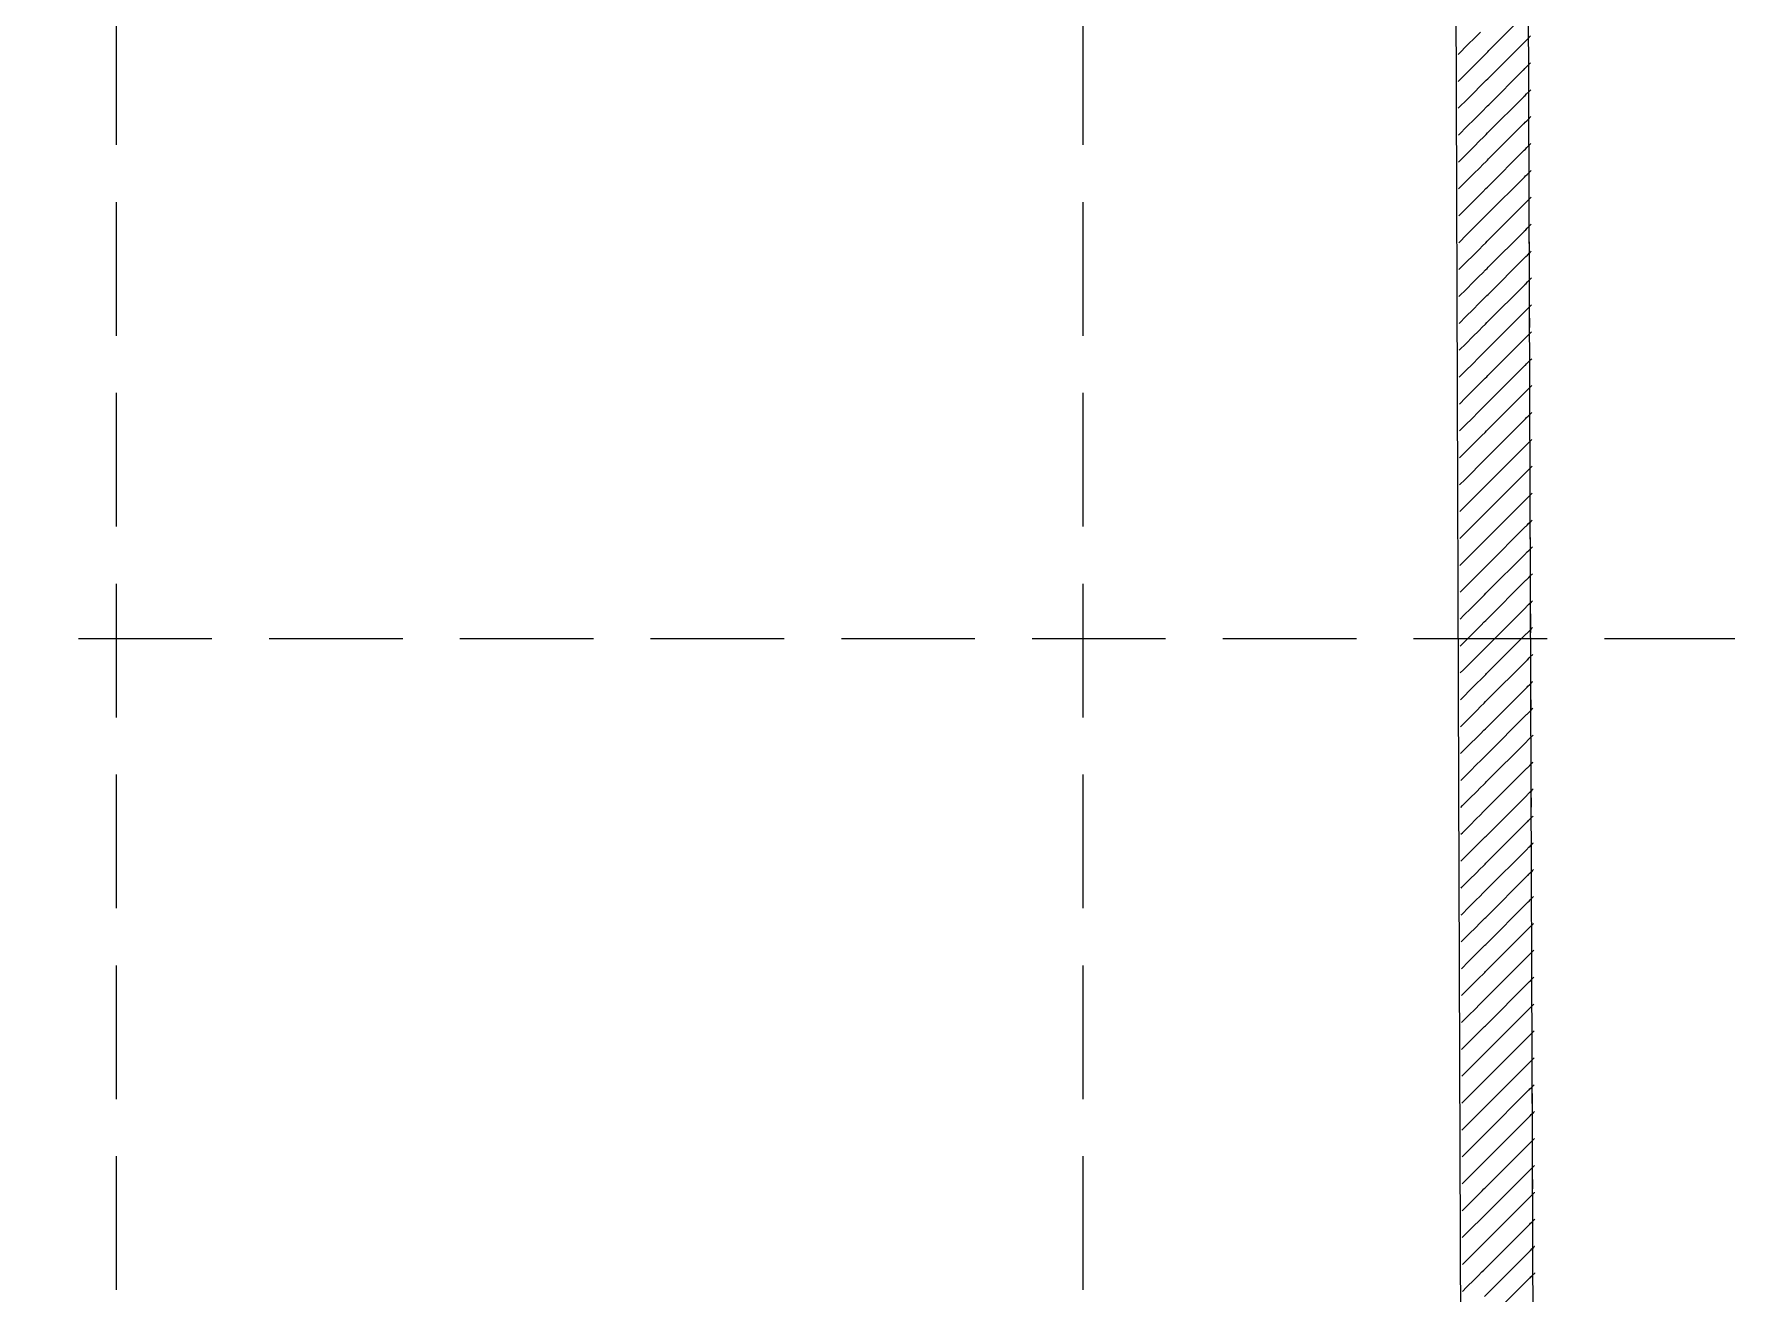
# Model space of a CAD drawing. Extents: x 0 to 119, y 0 to 84.
# Drawn here: x 40.71 to 49.63, y 42.73 to 49.34 of the extents above; entities that cross this region are included whole.
import ezdxf

# ---------------------------------------------------------------- set-up
doc = ezdxf.new("R2010")
doc.units = 0
doc.header["$MEASUREMENT"] = 0
doc.linetypes.add('ESTILO_TQS_0001', pattern=[1, 0.7, -0.3])
doc.linetypes.add('ESTILO_TQS_0002', pattern=[0.4, 0.1, -0.3])
for name, color, linetype in [('1', 3, 'CONTINUOUS'), ('10', 252, 'CONTINUOUS'), ('3', 7, 'CONTINUOUS'), ('50', 7, 'CONTINUOUS')]:
    doc.layers.add(name, color=color, linetype=linetype)

msp = doc.modelspace()

# ---------------------------------------------------------------- linework, layer by layer
at = {"layer": '1', "color": 3, "linetype": 'ESTILO_TQS_0001'}
for p, q in [((41.141232, 76.455536), (41.141232, 11.436753)), ((46.209465, 76.455536), (46.209465, 11.436753)), ((4.943936, 46.168909), (49.628599, 46.168909))]:
    msp.add_line(p, q, dxfattribs=at)
at = {"layer": '10', "color": 252, "linetype": 'Continuous'}
for p, q in [((48.180743, 45.397096), (48.146053, 55.20657)), ((48.560741, 45.39844), (48.52605, 55.207913)), ((48.212267, 36.483343), (48.180743, 45.397096)), ((48.592264, 36.484687), (48.560741, 45.39844))]:
    msp.add_line(p, q, dxfattribs=at)
at = {"layer": '3', "color": 7, "linetype": 'ESTILO_TQS_0002'}
for p, q in [((48.560741, 45.39844), (48.52605, 55.207913)), ((48.592264, 36.484687), (48.560741, 45.39844))]:
    msp.add_line(p, q, dxfattribs=at)
at = {"layer": '50', "linetype": 'Continuous'}
for p, q in [((48.338573, 49.249556), (48.516863, 49.427846)), ((48.230259, 49.282663), (48.262333, 49.314738)), ((48.262333, 49.314738), (48.294423, 49.346827)), ((48.535152, 49.304713), (48.549532, 49.319094)), ((48.549532, 49.319094), (48.549832, 49.319393)), ((48.549925, 49.319486), (48.551509, 49.321071)), ((48.551509, 49.321071), (48.556847, 49.326408)), ((48.177187, 49.229592), (48.230259, 49.282663)), ((48.309488, 49.22047), (48.325421, 49.236404)), ((48.325421, 49.236404), (48.332727, 49.24371)), ((48.332727, 49.24371), (48.338573, 49.249556)), ((48.338058, 49.10762), (48.517615, 49.287176)), ((48.517615, 49.287176), (48.520851, 49.290413)), ((48.520851, 49.290413), (48.526778, 49.29634)), ((48.526778, 49.29634), (48.535152, 49.304713)), ((48.177686, 49.088669), (48.229194, 49.140177)), ((48.229194, 49.140177), (48.261452, 49.172435)), ((48.261452, 49.172435), (48.293724, 49.204707)), ((48.293724, 49.204707), (48.309488, 49.22047)), ((48.337543, 48.965684), (48.518366, 49.146506)), ((48.518366, 49.146506), (48.521582, 49.149722)), ((48.521582, 49.149722), (48.527472, 49.155613)), ((48.527472, 49.155613), (48.535793, 49.163934)), ((48.535793, 49.163934), (48.550084, 49.178224)), ((48.550084, 49.178224), (48.550388, 49.178528)), ((48.550483, 49.178623), (48.552096, 49.180236)), ((48.552096, 49.180236), (48.557345, 49.185485)), ((48.26057, 49.030132), (48.293025, 49.062587)), ((48.293025, 49.062587), (48.308878, 49.07844)), ((48.308878, 49.07844), (48.324902, 49.094463)), ((48.324902, 49.094463), (48.332249, 49.101811)), ((48.332249, 49.101811), (48.338058, 49.10762)), ((48.178184, 48.947746), (48.22813, 48.997692)), ((48.22813, 48.997692), (48.26057, 49.030132)), ((48.324383, 48.952523), (48.331771, 48.959911)), ((48.331771, 48.959911), (48.337543, 48.965684)), ((48.337028, 48.823747), (48.519118, 49.005837)), ((48.519118, 49.005837), (48.522313, 49.009032)), ((48.522313, 49.009032), (48.528166, 49.014885)), ((48.528166, 49.014885), (48.536435, 49.023154)), ((48.536435, 49.023154), (48.550635, 49.037354)), ((48.550635, 49.037354), (48.550945, 49.037663)), ((48.551041, 49.03776), (48.552682, 49.039401)), ((48.552682, 49.039401), (48.557843, 49.044562)), ((48.227065, 48.855206), (48.259688, 48.887828)), ((48.259688, 48.887828), (48.292326, 48.920467)), ((48.292326, 48.920467), (48.308268, 48.936409)), ((48.308268, 48.936409), (48.324383, 48.952523)), ((48.519869, 48.865167), (48.523045, 48.868342)), ((48.523045, 48.868342), (48.52886, 48.874158)), ((48.52886, 48.874158), (48.537076, 48.882374)), ((48.537076, 48.882374), (48.551186, 48.896483)), ((48.551186, 48.896483), (48.551501, 48.896799)), ((48.551599, 48.896897), (48.553269, 48.898566)), ((48.553269, 48.898566), (48.558342, 48.903639)), ((48.178682, 48.806823), (48.227065, 48.855206)), ((48.258806, 48.745525), (48.291627, 48.778346)), ((48.291627, 48.778346), (48.307659, 48.794378)), ((48.307659, 48.794378), (48.323863, 48.810582)), ((48.323863, 48.810582), (48.331293, 48.818012)), ((48.331293, 48.818012), (48.337028, 48.823747)), ((48.336513, 48.681811), (48.519869, 48.865167)), ((48.179181, 48.6659), (48.226001, 48.71272)), ((48.226001, 48.71272), (48.258806, 48.745525)), ((48.335998, 48.539875), (48.520621, 48.724497)), ((48.520621, 48.724497), (48.523776, 48.727652)), ((48.523776, 48.727652), (48.529554, 48.73343)), ((48.529554, 48.73343), (48.537718, 48.741594)), ((48.537718, 48.741594), (48.551737, 48.755613)), ((48.551737, 48.755613), (48.552058, 48.755934)), ((48.552157, 48.756034), (48.553855, 48.757732)), ((48.553855, 48.757732), (48.55884, 48.762716)), ((48.224936, 48.570234), (48.257925, 48.603222)), ((48.257925, 48.603222), (48.290929, 48.636226)), ((48.290929, 48.636226), (48.307049, 48.652347)), ((48.307049, 48.652347), (48.323344, 48.668642)), ((48.323344, 48.668642), (48.330815, 48.676113)), ((48.330815, 48.676113), (48.336513, 48.681811)), ((48.530248, 48.592703), (48.538359, 48.600814)), ((48.538359, 48.600814), (48.552288, 48.614743)), ((48.552288, 48.614743), (48.552614, 48.615069)), ((48.552716, 48.61517), (48.554442, 48.616897)), ((48.554442, 48.616897), (48.559338, 48.621793)), ((48.179679, 48.524977), (48.224936, 48.570234)), ((48.29023, 48.494106), (48.30644, 48.510316)), ((48.30644, 48.510316), (48.322825, 48.526701)), ((48.322825, 48.526701), (48.330337, 48.534214)), ((48.330337, 48.534214), (48.335998, 48.539875)), ((48.335483, 48.397938), (48.521372, 48.583827)), ((48.521372, 48.583827), (48.524507, 48.586962)), ((48.524507, 48.586962), (48.530248, 48.592703)), ((48.180177, 48.384054), (48.223872, 48.427748)), ((48.223872, 48.427748), (48.257043, 48.460919)), ((48.257043, 48.460919), (48.29023, 48.494106)), ((48.334968, 48.256002), (48.522124, 48.443157)), ((48.522124, 48.443157), (48.525238, 48.446271)), ((48.525238, 48.446271), (48.530942, 48.451976)), ((48.530942, 48.451976), (48.539, 48.460034)), ((48.539, 48.460034), (48.552839, 48.473873)), ((48.552839, 48.473873), (48.553171, 48.474204)), ((48.553274, 48.474307), (48.555028, 48.476062)), ((48.555028, 48.476062), (48.559837, 48.48087)), ((48.256161, 48.318616), (48.289531, 48.351986)), ((48.289531, 48.351986), (48.30583, 48.368285)), ((48.30583, 48.368285), (48.322305, 48.38476)), ((48.322305, 48.38476), (48.329859, 48.392314)), ((48.329859, 48.392314), (48.335483, 48.397938)), ((48.539642, 48.319254), (48.553391, 48.333003)), ((48.553391, 48.333003), (48.553727, 48.333339)), ((48.553832, 48.333444), (48.555615, 48.335227)), ((48.555615, 48.335227), (48.560335, 48.339947)), ((48.180676, 48.243131), (48.222807, 48.285262)), ((48.222807, 48.285262), (48.256161, 48.318616)), ((48.30522, 48.226254), (48.321786, 48.24282)), ((48.321786, 48.24282), (48.329382, 48.250415)), ((48.329382, 48.250415), (48.334968, 48.256002)), ((48.334453, 48.114066), (48.522875, 48.302487)), ((48.522875, 48.302487), (48.525969, 48.305581)), ((48.525969, 48.305581), (48.531636, 48.311248)), ((48.531636, 48.311248), (48.539642, 48.319254)), ((48.221743, 48.142776), (48.255279, 48.176313)), ((48.255279, 48.176313), (48.288832, 48.209865)), ((48.288832, 48.209865), (48.30522, 48.226254)), ((48.333938, 47.972129), (48.523626, 48.161817)), ((48.523626, 48.161817), (48.5267, 48.164891)), ((48.5267, 48.164891), (48.53233, 48.170521)), ((48.53233, 48.170521), (48.540283, 48.178474)), ((48.540283, 48.178474), (48.553942, 48.192133)), ((48.553942, 48.192133), (48.554284, 48.192474)), ((48.55439, 48.192581), (48.556201, 48.194392)), ((48.556201, 48.194392), (48.560834, 48.199024)), ((48.181174, 48.102208), (48.221743, 48.142776)), ((48.254398, 48.03401), (48.288133, 48.067745)), ((48.288133, 48.067745), (48.304611, 48.084223)), ((48.304611, 48.084223), (48.321267, 48.100879)), ((48.321267, 48.100879), (48.328904, 48.108516)), ((48.328904, 48.108516), (48.334453, 48.114066)), ((48.181673, 47.961285), (48.220678, 48.00029)), ((48.220678, 48.00029), (48.254398, 48.03401)), ((48.333423, 47.830193), (48.524378, 48.021147)), ((48.524378, 48.021147), (48.527431, 48.024201)), ((48.527431, 48.024201), (48.533024, 48.029793)), ((48.533024, 48.029793), (48.540925, 48.037694)), ((48.540925, 48.037694), (48.554493, 48.051262)), ((48.554493, 48.051262), (48.55484, 48.05161)), ((48.554948, 48.051718), (48.556788, 48.053557)), ((48.556788, 48.053557), (48.561332, 48.058101)), ((48.219614, 47.857805), (48.253516, 47.891707)), ((48.253516, 47.891707), (48.287434, 47.925625)), ((48.287434, 47.925625), (48.304001, 47.942192)), ((48.304001, 47.942192), (48.320747, 47.958938)), ((48.320747, 47.958938), (48.328426, 47.966616)), ((48.328426, 47.966616), (48.333938, 47.972129)), ((48.528163, 47.883511), (48.533718, 47.889066)), ((48.533718, 47.889066), (48.541566, 47.896914)), ((48.541566, 47.896914), (48.555044, 47.910392)), ((48.555044, 47.910392), (48.555397, 47.910745)), ((48.555507, 47.910855), (48.557374, 47.912723)), ((48.557374, 47.912723), (48.56183, 47.917178)), ((48.182171, 47.820362), (48.219614, 47.857805)), ((48.286735, 47.783505), (48.303392, 47.800161)), ((48.303392, 47.800161), (48.320228, 47.816998)), ((48.320228, 47.816998), (48.327948, 47.824717)), ((48.327948, 47.824717), (48.333423, 47.830193)), ((48.332909, 47.688257), (48.525129, 47.880477)), ((48.525129, 47.880477), (48.528163, 47.883511)), ((48.182669, 47.679439), (48.218549, 47.715319)), ((48.218549, 47.715319), (48.252634, 47.749404)), ((48.252634, 47.749404), (48.286735, 47.783505)), ((48.332394, 47.54632), (48.525881, 47.739808)), ((48.525881, 47.739808), (48.528894, 47.74282)), ((48.528894, 47.74282), (48.534412, 47.748339)), ((48.534412, 47.748339), (48.542207, 47.756134)), ((48.542207, 47.756134), (48.555595, 47.769522)), ((48.555595, 47.769522), (48.555953, 47.76988)), ((48.556065, 47.769991), (48.557961, 47.771888)), ((48.557961, 47.771888), (48.562329, 47.776255)), ((48.251752, 47.6071), (48.286036, 47.641384)), ((48.286036, 47.641384), (48.302782, 47.65813)), ((48.302782, 47.65813), (48.319709, 47.675057)), ((48.319709, 47.675057), (48.32747, 47.682818)), ((48.32747, 47.682818), (48.332909, 47.688257)), ((48.542849, 47.615354), (48.556146, 47.628652)), ((48.556146, 47.628652), (48.55651, 47.629015)), ((48.556623, 47.629128), (48.558548, 47.631053)), ((48.558548, 47.631053), (48.562827, 47.635332)), ((48.183168, 47.538516), (48.217485, 47.572833)), ((48.217485, 47.572833), (48.251752, 47.6071)), ((48.302172, 47.516099), (48.31919, 47.533116)), ((48.31919, 47.533116), (48.326992, 47.540919)), ((48.326992, 47.540919), (48.332394, 47.54632)), ((48.331879, 47.404384), (48.526632, 47.599138)), ((48.526632, 47.599138), (48.529625, 47.60213)), ((48.529625, 47.60213), (48.535106, 47.607611)), ((48.535106, 47.607611), (48.542849, 47.615354)), ((48.21642, 47.430347), (48.250871, 47.464797)), ((48.250871, 47.464797), (48.285337, 47.499264)), ((48.285337, 47.499264), (48.302172, 47.516099)), ((48.331364, 47.262448), (48.527384, 47.458468)), ((48.527384, 47.458468), (48.530356, 47.46144)), ((48.530356, 47.46144), (48.5358, 47.466884)), ((48.5358, 47.466884), (48.54349, 47.474574)), ((48.54349, 47.474574), (48.556698, 47.487782)), ((48.556698, 47.487782), (48.557066, 47.48815)), ((48.557181, 47.488265), (48.559134, 47.490218)), ((48.559134, 47.490218), (48.563325, 47.494409)), ((48.183666, 47.397593), (48.21642, 47.430347)), ((48.249989, 47.322494), (48.284638, 47.357144)), ((48.284638, 47.357144), (48.301563, 47.374068)), ((48.301563, 47.374068), (48.31867, 47.391176)), ((48.31867, 47.391176), (48.326514, 47.399019)), ((48.326514, 47.399019), (48.331879, 47.404384)), ((48.559721, 47.349383), (48.563824, 47.353486)), ((48.184164, 47.25667), (48.215356, 47.287861)), ((48.215356, 47.287861), (48.249989, 47.322494)), ((48.326036, 47.25712), (48.331364, 47.262448)), ((48.330849, 47.120511), (48.528135, 47.317798)), ((48.528135, 47.317798), (48.531087, 47.32075)), ((48.531087, 47.32075), (48.536494, 47.326156)), ((48.536494, 47.326156), (48.544132, 47.333794)), ((48.544132, 47.333794), (48.557249, 47.346911)), ((48.557249, 47.346911), (48.557623, 47.347285)), ((48.557739, 47.347402), (48.559721, 47.349383)), ((48.214291, 47.145375), (48.249107, 47.180191)), ((48.249107, 47.180191), (48.28394, 47.215024)), ((48.28394, 47.215024), (48.300953, 47.232037)), ((48.300953, 47.232037), (48.318151, 47.249235)), ((48.318151, 47.249235), (48.326036, 47.25712)), ((48.330334, 46.978575), (48.528887, 47.177128)), ((48.528887, 47.177128), (48.531818, 47.18006)), ((48.531818, 47.18006), (48.537188, 47.185429)), ((48.537188, 47.185429), (48.544773, 47.193014)), ((48.544773, 47.193014), (48.5578, 47.206041)), ((48.5578, 47.206041), (48.558179, 47.206421)), ((48.558297, 47.206539), (48.560307, 47.208548)), ((48.560307, 47.208548), (48.564322, 47.212563)), ((48.184663, 47.115747), (48.214291, 47.145375)), ((48.283241, 47.072903), (48.300344, 47.090006)), ((48.300344, 47.090006), (48.317632, 47.107294)), ((48.317632, 47.107294), (48.325558, 47.115221)), ((48.325558, 47.115221), (48.330849, 47.120511)), ((48.185161, 46.974824), (48.213227, 47.002889)), ((48.213227, 47.002889), (48.248225, 47.037888)), ((48.248225, 47.037888), (48.283241, 47.072903)), ((48.329819, 46.836638), (48.529638, 47.036458)), ((48.529638, 47.036458), (48.53255, 47.039369)), ((48.53255, 47.039369), (48.537882, 47.044702)), ((48.537882, 47.044702), (48.545415, 47.052234)), ((48.545415, 47.052234), (48.558351, 47.065171)), ((48.558351, 47.065171), (48.558736, 47.065556)), ((48.558856, 47.065676), (48.560894, 47.067713)), ((48.560894, 47.067713), (48.56482, 47.07164)), ((48.247344, 46.895585), (48.282542, 46.930783)), ((48.282542, 46.930783), (48.299734, 46.947975)), ((48.299734, 46.947975), (48.317112, 46.965354)), ((48.317112, 46.965354), (48.32508, 46.973322)), ((48.32508, 46.973322), (48.330334, 46.978575)), ((48.538576, 46.903974), (48.546056, 46.911454)), ((48.546056, 46.911454), (48.558902, 46.924301)), ((48.558902, 46.924301), (48.559292, 46.924691)), ((48.559414, 46.924812), (48.56148, 46.926879)), ((48.56148, 46.926879), (48.565319, 46.930717)), ((48.185659, 46.833901), (48.212162, 46.860403)), ((48.212162, 46.860403), (48.247344, 46.895585)), ((48.299125, 46.805944), (48.316593, 46.823413)), ((48.316593, 46.823413), (48.324602, 46.831422)), ((48.324602, 46.831422), (48.329819, 46.836638)), ((48.329304, 46.694702), (48.53039, 46.895788)), ((48.53039, 46.895788), (48.533281, 46.898679)), ((48.533281, 46.898679), (48.538576, 46.903974)), ((48.211098, 46.717918), (48.246462, 46.753282)), ((48.246462, 46.753282), (48.281843, 46.788663)), ((48.281843, 46.788663), (48.299125, 46.805944)), ((48.328789, 46.552766), (48.531141, 46.755118)), ((48.531141, 46.755118), (48.534012, 46.757989)), ((48.534012, 46.757989), (48.53927, 46.763247)), ((48.53927, 46.763247), (48.546697, 46.770675)), ((48.546697, 46.770675), (48.559454, 46.783431)), ((48.559454, 46.783431), (48.559849, 46.783826)), ((48.559972, 46.783949), (48.562067, 46.786044)), ((48.562067, 46.786044), (48.565817, 46.789794)), ((48.186158, 46.692978), (48.211098, 46.717918)), ((48.24558, 46.610979), (48.281144, 46.646543)), ((48.281144, 46.646543), (48.298515, 46.663914)), ((48.298515, 46.663914), (48.316074, 46.681472)), ((48.316074, 46.681472), (48.324125, 46.689523)), ((48.324125, 46.689523), (48.329304, 46.694702)), ((48.547339, 46.629895), (48.560005, 46.642561)), ((48.560005, 46.642561), (48.560405, 46.642961)), ((48.56053, 46.643086), (48.562653, 46.645209)), ((48.562653, 46.645209), (48.566316, 46.648871)), ((48.186656, 46.552055), (48.210033, 46.575432)), ((48.210033, 46.575432), (48.24558, 46.610979)), ((48.323647, 46.547624), (48.328789, 46.552766)), ((48.328274, 46.410829), (48.531893, 46.614448)), ((48.531893, 46.614448), (48.534743, 46.617299)), ((48.534743, 46.617299), (48.539964, 46.622519)), ((48.539964, 46.622519), (48.547339, 46.629895)), ((48.208969, 46.432946), (48.244698, 46.468676)), ((48.244698, 46.468676), (48.280445, 46.504422)), ((48.280445, 46.504422), (48.297905, 46.521883)), ((48.297905, 46.521883), (48.315554, 46.539532)), ((48.315554, 46.539532), (48.323647, 46.547624)), ((48.327759, 46.268893), (48.532644, 46.473779)), ((48.532644, 46.473779), (48.535474, 46.476609)), ((48.535474, 46.476609), (48.540658, 46.481792)), ((48.540658, 46.481792), (48.54798, 46.489115)), ((48.54798, 46.489115), (48.560556, 46.50169)), ((48.560556, 46.50169), (48.560962, 46.502096)), ((48.561088, 46.502223), (48.56324, 46.504374)), ((48.56324, 46.504374), (48.566814, 46.507948)), ((48.187155, 46.411132), (48.208969, 46.432946)), ((48.279746, 46.362302), (48.297296, 46.379852)), ((48.297296, 46.379852), (48.315035, 46.397591)), ((48.315035, 46.397591), (48.323169, 46.405725)), ((48.323169, 46.405725), (48.328274, 46.410829)), ((48.187653, 46.270209), (48.207904, 46.29046)), ((48.207904, 46.29046), (48.243817, 46.326373)), ((48.243817, 46.326373), (48.279746, 46.362302)), ((48.327244, 46.126957), (48.533396, 46.333109)), ((48.533396, 46.333109), (48.536205, 46.335918)), ((48.536205, 46.335918), (48.541352, 46.341065)), ((48.541352, 46.341065), (48.548622, 46.348335)), ((48.548622, 46.348335), (48.561107, 46.36082)), ((48.561107, 46.36082), (48.561518, 46.361232)), ((48.561647, 46.36136), (48.563826, 46.363539)), ((48.563826, 46.363539), (48.567312, 46.367025)), ((48.242935, 46.184069), (48.279047, 46.220182)), ((48.279047, 46.220182), (48.296686, 46.237821)), ((48.296686, 46.237821), (48.314516, 46.25565)), ((48.314516, 46.25565), (48.322691, 46.263825)), ((48.322691, 46.263825), (48.327759, 46.268893)), ((48.326729, 45.98502), (48.534147, 46.192439)), ((48.534147, 46.192439), (48.536937, 46.195228)), ((48.536937, 46.195228), (48.542045, 46.200337)), ((48.542045, 46.200337), (48.549263, 46.207555)), ((48.549263, 46.207555), (48.561658, 46.21995)), ((48.561658, 46.21995), (48.562075, 46.220367)), ((48.562205, 46.220497), (48.564413, 46.222704)), ((48.564413, 46.222704), (48.567811, 46.226102)), ((48.188151, 46.129286), (48.20684, 46.147974)), ((48.20684, 46.147974), (48.242935, 46.184069)), ((48.296077, 46.09579), (48.313996, 46.11371)), ((48.313996, 46.11371), (48.322213, 46.121926)), ((48.322213, 46.121926), (48.327244, 46.126957)), ((48.205775, 46.005488), (48.242053, 46.041766)), ((48.242053, 46.041766), (48.278348, 46.078062)), ((48.278348, 46.078062), (48.296077, 46.09579)), ((48.326214, 45.843084), (48.534898, 46.051769)), ((48.534898, 46.051769), (48.537668, 46.054538)), ((48.537668, 46.054538), (48.542739, 46.05961)), ((48.542739, 46.05961), (48.549904, 46.066775)), ((48.549904, 46.066775), (48.562209, 46.07908)), ((48.562209, 46.07908), (48.562632, 46.079502)), ((48.562763, 46.079633), (48.564999, 46.08187)), ((48.564999, 46.08187), (48.568309, 46.085179)), ((48.18865, 45.988363), (48.205775, 46.005488)), ((48.241171, 45.899463), (48.277649, 45.935941)), ((48.277649, 45.935941), (48.295467, 45.953759)), ((48.295467, 45.953759), (48.313477, 45.971769)), ((48.313477, 45.971769), (48.321735, 45.980027)), ((48.321735, 45.980027), (48.326729, 45.98502)), ((48.543433, 45.918882), (48.550546, 45.925995)), ((48.550546, 45.925995), (48.562761, 45.93821)), ((48.562761, 45.93821), (48.563188, 45.938637)), ((48.563321, 45.93877), (48.565586, 45.941035)), ((48.565586, 45.941035), (48.568807, 45.944256)), ((48.189148, 45.84744), (48.204711, 45.863002)), ((48.204711, 45.863002), (48.241171, 45.899463)), ((48.312958, 45.829828), (48.321257, 45.838127)), ((48.321257, 45.838127), (48.326214, 45.843084)), ((48.325699, 45.701148), (48.53565, 45.911099)), ((48.53565, 45.911099), (48.538399, 45.913848)), ((48.538399, 45.913848), (48.543433, 45.918882)), ((48.203646, 45.720516), (48.24029, 45.75716)), ((48.24029, 45.75716), (48.276951, 45.793821)), ((48.276951, 45.793821), (48.294857, 45.811728)), ((48.294857, 45.811728), (48.312958, 45.829828)), ((48.325184, 45.559211), (48.536401, 45.770429)), ((48.536401, 45.770429), (48.53913, 45.773158)), ((48.53913, 45.773158), (48.544127, 45.778155)), ((48.544127, 45.778155), (48.551187, 45.785215)), ((48.551187, 45.785215), (48.563312, 45.79734)), ((48.563312, 45.79734), (48.563745, 45.797772)), ((48.563879, 45.797907), (48.566172, 45.8002)), ((48.566172, 45.8002), (48.569306, 45.803333)), ((48.189646, 45.706517), (48.203646, 45.720516)), ((48.276252, 45.651701), (48.294248, 45.669697)), ((48.294248, 45.669697), (48.312439, 45.687888)), ((48.312439, 45.687888), (48.320779, 45.696228)), ((48.320779, 45.696228), (48.325699, 45.701148)), ((48.563863, 45.656469), (48.564301, 45.656907)), ((48.564438, 45.657044), (48.566759, 45.659365)), ((48.566759, 45.659365), (48.569804, 45.662411)), ((48.190145, 45.565594), (48.202581, 45.578031)), ((48.202581, 45.578031), (48.239408, 45.614857)), ((48.239408, 45.614857), (48.276252, 45.651701)), ((48.324669, 45.417275), (48.537153, 45.629759)), ((48.537153, 45.629759), (48.539861, 45.632467)), ((48.539861, 45.632467), (48.544821, 45.637428)), ((48.544821, 45.637428), (48.551829, 45.644435)), ((48.551829, 45.644435), (48.563863, 45.656469)), ((48.238526, 45.472554), (48.275553, 45.50958)), ((48.275553, 45.50958), (48.293638, 45.527666)), ((48.293638, 45.527666), (48.311919, 45.545947)), ((48.311919, 45.545947), (48.320301, 45.554329)), ((48.320301, 45.554329), (48.325184, 45.559211)), ((48.324154, 45.275339), (48.537904, 45.489089)), ((48.537904, 45.489089), (48.540592, 45.491777)), ((48.540592, 45.491777), (48.545515, 45.4967)), ((48.545515, 45.4967), (48.55247, 45.503655)), ((48.55247, 45.503655), (48.564414, 45.515599)), ((48.564414, 45.515599), (48.564858, 45.516043)), ((48.564996, 45.516181), (48.567345, 45.51853)), ((48.567345, 45.51853), (48.570303, 45.521488)), ((48.190643, 45.424671), (48.201517, 45.435545)), ((48.201517, 45.435545), (48.238526, 45.472554)), ((48.293029, 45.385635), (48.3114, 45.404006)), ((48.3114, 45.404006), (48.319823, 45.41243)), ((48.319823, 45.41243), (48.324669, 45.417275)), ((48.200452, 45.293059), (48.237644, 45.330251)), ((48.237644, 45.330251), (48.274854, 45.36746)), ((48.274854, 45.36746), (48.293029, 45.385635)), ((48.323639, 45.133402), (48.538656, 45.348419)), ((48.538656, 45.348419), (48.541323, 45.351087)), ((48.541323, 45.351087), (48.546209, 45.355973)), ((48.546209, 45.355973), (48.553112, 45.362875)), ((48.553112, 45.362875), (48.564965, 45.374729)), ((48.564965, 45.374729), (48.565414, 45.375178)), ((48.565554, 45.375318), (48.567932, 45.377695)), ((48.567932, 45.377695), (48.570801, 45.380565)), ((48.191142, 45.283748), (48.200452, 45.293059)), ((48.236763, 45.187948), (48.274155, 45.22534)), ((48.274155, 45.22534), (48.292419, 45.243604)), ((48.292419, 45.243604), (48.310881, 45.262066)), ((48.310881, 45.262066), (48.319345, 45.27053)), ((48.319345, 45.27053), (48.324154, 45.275339)), ((48.542055, 45.210397), (48.546903, 45.215246)), ((48.546903, 45.215246), (48.553753, 45.222095)), ((48.553753, 45.222095), (48.565516, 45.233859)), ((48.565516, 45.233859), (48.565971, 45.234313)), ((48.566112, 45.234454), (48.568518, 45.23686)), ((48.568518, 45.23686), (48.571299, 45.239642)), ((48.19164, 45.142825), (48.199388, 45.150573)), ((48.199388, 45.150573), (48.236763, 45.187948)), ((48.310361, 45.120125), (48.318867, 45.128631)), ((48.318867, 45.128631), (48.323639, 45.133402)), ((48.323124, 44.991466), (48.539407, 45.20775)), ((48.539407, 45.20775), (48.542055, 45.210397)), ((48.198323, 45.008087), (48.235881, 45.045645)), ((48.235881, 45.045645), (48.273456, 45.08322)), ((48.273456, 45.08322), (48.29181, 45.101573)), ((48.29181, 45.101573), (48.310361, 45.120125)), ((48.322609, 44.84953), (48.540159, 45.06708)), ((48.540159, 45.06708), (48.542786, 45.069707)), ((48.542786, 45.069707), (48.547597, 45.074518)), ((48.547597, 45.074518), (48.554394, 45.081315)), ((48.554394, 45.081315), (48.566068, 45.092989)), ((48.566068, 45.092989), (48.566527, 45.093448)), ((48.56667, 45.093591), (48.569105, 45.096026)), ((48.569105, 45.096026), (48.571798, 45.098719)), ((48.192138, 45.001902), (48.198323, 45.008087)), ((48.272757, 44.941099), (48.2912, 44.959542)), ((48.2912, 44.959542), (48.309842, 44.978184)), ((48.309842, 44.978184), (48.31839, 44.986732)), ((48.31839, 44.986732), (48.323124, 44.991466)), ((48.555036, 44.940535), (48.566619, 44.952118)), ((48.566619, 44.952118), (48.567084, 44.952583)), ((48.567228, 44.952728), (48.569691, 44.955191)), ((48.569691, 44.955191), (48.572296, 44.957796)), ((48.192637, 44.860979), (48.197259, 44.865601)), ((48.197259, 44.865601), (48.234999, 44.903341)), ((48.234999, 44.903341), (48.272757, 44.941099)), ((48.322094, 44.707593), (48.54091, 44.92641)), ((48.54091, 44.92641), (48.543517, 44.929016)), ((48.543517, 44.929016), (48.548291, 44.933791)), ((48.548291, 44.933791), (48.555036, 44.940535)), ((48.234117, 44.761038), (48.272058, 44.798979)), ((48.272058, 44.798979), (48.29059, 44.817511)), ((48.29059, 44.817511), (48.309323, 44.836244)), ((48.309323, 44.836244), (48.317912, 44.844833)), ((48.317912, 44.844833), (48.322609, 44.84953)), ((48.321579, 44.565657), (48.541662, 44.78574)), ((48.541662, 44.78574), (48.544248, 44.788326)), ((48.544248, 44.788326), (48.548985, 44.793063)), ((48.548985, 44.793063), (48.555677, 44.799755)), ((48.555677, 44.799755), (48.56717, 44.811248)), ((48.56717, 44.811248), (48.56764, 44.811718)), ((48.567787, 44.811865), (48.570278, 44.814356)), ((48.570278, 44.814356), (48.572794, 44.816873)), ((48.193135, 44.720056), (48.196194, 44.723115)), ((48.196194, 44.723115), (48.234117, 44.761038)), ((48.289981, 44.67548), (48.308803, 44.694303)), ((48.308803, 44.694303), (48.317434, 44.702933)), ((48.317434, 44.702933), (48.322094, 44.707593)), ((48.570864, 44.673521), (48.573293, 44.67595)), ((48.19513, 44.580629), (48.233236, 44.618735)), ((48.233236, 44.618735), (48.271359, 44.656859)), ((48.271359, 44.656859), (48.289981, 44.67548)), ((48.321064, 44.423721), (48.542413, 44.64507)), ((48.542413, 44.64507), (48.544979, 44.647636)), ((48.544979, 44.647636), (48.549679, 44.652336)), ((48.549679, 44.652336), (48.556319, 44.658975)), ((48.556319, 44.658975), (48.567721, 44.670378)), ((48.567721, 44.670378), (48.568197, 44.670854)), ((48.568345, 44.671002), (48.570864, 44.673521)), ((48.193633, 44.579133), (48.19513, 44.580629)), ((48.232354, 44.476432), (48.27066, 44.514739)), ((48.27066, 44.514739), (48.289371, 44.533449)), ((48.289371, 44.533449), (48.308284, 44.552362)), ((48.308284, 44.552362), (48.316956, 44.561034)), ((48.316956, 44.561034), (48.321579, 44.565657)), ((48.320549, 44.281784), (48.543165, 44.5044)), ((48.543165, 44.5044), (48.54571, 44.506946)), ((48.54571, 44.506946), (48.550373, 44.511609)), ((48.550373, 44.511609), (48.55696, 44.518196)), ((48.55696, 44.518196), (48.568272, 44.529508)), ((48.568272, 44.529508), (48.568753, 44.529989)), ((48.568903, 44.530139), (48.571451, 44.532686)), ((48.571451, 44.532686), (48.573791, 44.535027)), ((48.194132, 44.43821), (48.232354, 44.476432)), ((48.288762, 44.391419), (48.307765, 44.410422)), ((48.307765, 44.410422), (48.316478, 44.419135)), ((48.316478, 44.419135), (48.321064, 44.423721)), ((48.19463, 44.297287), (48.231472, 44.334129)), ((48.231472, 44.334129), (48.269962, 44.372618)), ((48.269962, 44.372618), (48.288762, 44.391419)), ((48.320034, 44.139848), (48.543916, 44.36373)), ((48.543916, 44.36373), (48.546442, 44.366256)), ((48.546442, 44.366256), (48.551067, 44.370881)), ((48.551067, 44.370881), (48.557601, 44.377416)), ((48.557601, 44.377416), (48.568824, 44.388638)), ((48.568824, 44.388638), (48.56931, 44.389124)), ((48.569461, 44.389275), (48.572037, 44.391851)), ((48.572037, 44.391851), (48.574289, 44.394104)), ((48.23059, 44.191826), (48.269263, 44.230498)), ((48.269263, 44.230498), (48.288152, 44.249388)), ((48.288152, 44.249388), (48.307246, 44.268481)), ((48.307246, 44.268481), (48.316, 44.277236)), ((48.316, 44.277236), (48.320549, 44.281784)), ((48.547173, 44.225565), (48.551761, 44.230154)), ((48.551761, 44.230154), (48.558243, 44.236636)), ((48.558243, 44.236636), (48.569375, 44.247768)), ((48.569375, 44.247768), (48.569866, 44.248259)), ((48.570019, 44.248412), (48.572624, 44.251017)), ((48.572624, 44.251017), (48.574788, 44.253181)), ((48.195129, 44.156364), (48.23059, 44.191826)), ((48.319519, 43.997912), (48.544668, 44.22306)), ((48.544668, 44.22306), (48.547173, 44.225565)), ((48.229709, 44.049523), (48.268564, 44.088378)), ((48.268564, 44.088378), (48.287542, 44.107357)), ((48.287542, 44.107357), (48.306726, 44.12654)), ((48.306726, 44.12654), (48.315522, 44.135336)), ((48.315522, 44.135336), (48.320034, 44.139848)), ((48.319004, 43.855975), (48.545419, 44.08239)), ((48.545419, 44.08239), (48.547904, 44.084875)), ((48.547904, 44.084875), (48.552455, 44.089426)), ((48.552455, 44.089426), (48.558884, 44.095856)), ((48.558884, 44.095856), (48.569926, 44.106897)), ((48.569926, 44.106897), (48.570423, 44.107394)), ((48.570578, 44.107549), (48.57321, 44.110182)), ((48.57321, 44.110182), (48.575286, 44.112258)), ((48.195627, 44.015441), (48.229709, 44.049523)), ((48.267865, 43.946258), (48.286933, 43.965326)), ((48.286933, 43.965326), (48.306207, 43.9846)), ((48.306207, 43.9846), (48.315044, 43.993437)), ((48.315044, 43.993437), (48.319519, 43.997912)), ((48.559526, 43.955076), (48.570477, 43.966027)), ((48.570477, 43.966027), (48.570979, 43.966529)), ((48.571136, 43.966686), (48.573797, 43.969347)), ((48.573797, 43.969347), (48.575785, 43.971335)), ((48.196125, 43.874518), (48.228827, 43.90722)), ((48.228827, 43.90722), (48.267865, 43.946258)), ((48.318489, 43.714039), (48.54617, 43.941721)), ((48.54617, 43.941721), (48.548635, 43.944185)), ((48.548635, 43.944185), (48.553149, 43.948699)), ((48.553149, 43.948699), (48.559526, 43.955076)), ((48.227945, 43.764917), (48.267166, 43.804137)), ((48.267166, 43.804137), (48.286323, 43.823295)), ((48.286323, 43.823295), (48.305688, 43.842659)), ((48.305688, 43.842659), (48.314566, 43.851538)), ((48.314566, 43.851538), (48.319004, 43.855975)), ((48.317974, 43.572103), (48.546922, 43.801051)), ((48.546922, 43.801051), (48.549366, 43.803495)), ((48.549366, 43.803495), (48.553843, 43.807972)), ((48.553843, 43.807972), (48.560167, 43.814296)), ((48.560167, 43.814296), (48.571028, 43.825157)), ((48.571028, 43.825157), (48.571536, 43.825665)), ((48.571694, 43.825823), (48.574383, 43.828512)), ((48.574383, 43.828512), (48.576283, 43.830412)), ((48.196624, 43.733595), (48.227945, 43.764917)), ((48.285714, 43.681264), (48.305168, 43.700718)), ((48.305168, 43.700718), (48.314088, 43.709638)), ((48.314088, 43.709638), (48.318489, 43.714039)), ((48.197122, 43.592672), (48.227063, 43.622614)), ((48.227063, 43.622614), (48.266467, 43.662017)), ((48.266467, 43.662017), (48.285714, 43.681264)), ((48.317459, 43.430166), (48.547673, 43.660381)), ((48.547673, 43.660381), (48.550097, 43.662805)), ((48.550097, 43.662805), (48.554537, 43.667244)), ((48.554537, 43.667244), (48.560809, 43.673516)), ((48.560809, 43.673516), (48.571579, 43.684287)), ((48.571579, 43.684287), (48.572092, 43.6848)), ((48.572252, 43.68496), (48.57497, 43.687677)), ((48.57497, 43.687677), (48.576781, 43.689489)), ((48.226182, 43.48031), (48.265768, 43.519897)), ((48.265768, 43.519897), (48.285104, 43.539233)), ((48.285104, 43.539233), (48.304649, 43.558778)), ((48.304649, 43.558778), (48.31361, 43.567739)), ((48.31361, 43.567739), (48.317974, 43.572103)), ((48.316944, 43.28823), (48.548425, 43.519711)), ((48.548425, 43.519711), (48.550828, 43.522115)), ((48.550828, 43.522115), (48.555231, 43.526517)), ((48.555231, 43.526517), (48.56145, 43.532736)), ((48.56145, 43.532736), (48.572131, 43.543417)), ((48.572131, 43.543417), (48.572649, 43.543935)), ((48.57281, 43.544096), (48.575556, 43.546842)), ((48.575556, 43.546842), (48.57728, 43.548566)), ((48.19762, 43.451749), (48.226182, 43.48031)), ((48.313133, 43.42584), (48.317459, 43.430166)), ((48.2253, 43.338007), (48.265069, 43.377777)), ((48.265069, 43.377777), (48.284495, 43.397202)), ((48.284495, 43.397202), (48.30413, 43.416837)), ((48.30413, 43.416837), (48.313133, 43.42584)), ((48.316429, 43.146293), (48.549176, 43.379041)), ((48.549176, 43.379041), (48.55156, 43.381424)), ((48.55156, 43.381424), (48.555925, 43.385789)), ((48.555925, 43.385789), (48.562091, 43.391956)), ((48.562091, 43.391956), (48.572682, 43.402546)), ((48.572682, 43.402546), (48.573205, 43.40307)), ((48.573369, 43.403233), (48.576143, 43.406007)), ((48.576143, 43.406007), (48.577778, 43.407643)), ((48.198119, 43.310826), (48.2253, 43.338007)), ((48.26437, 43.235656), (48.283885, 43.255171)), ((48.283885, 43.255171), (48.30361, 43.274896)), ((48.30361, 43.274896), (48.312655, 43.283941)), ((48.312655, 43.283941), (48.316944, 43.28823)), ((48.556619, 43.245062), (48.562733, 43.251176)), ((48.562733, 43.251176), (48.573233, 43.261676)), ((48.573233, 43.261676), (48.573762, 43.262205)), ((48.573927, 43.26237), (48.576729, 43.265173)), ((48.576729, 43.265173), (48.578276, 43.26672)), ((48.198617, 43.169903), (48.224418, 43.195704)), ((48.224418, 43.195704), (48.26437, 43.235656)), ((48.315914, 43.004357), (48.549928, 43.238371)), ((48.549928, 43.238371), (48.552291, 43.240734)), ((48.552291, 43.240734), (48.556619, 43.245062)), ((48.223536, 43.053401), (48.263672, 43.093536)), ((48.263672, 43.093536), (48.283275, 43.11314)), ((48.283275, 43.11314), (48.303091, 43.132956)), ((48.303091, 43.132956), (48.312177, 43.142041)), ((48.312177, 43.142041), (48.316429, 43.146293)), ((48.315399, 42.862421), (48.550679, 43.097701)), ((48.550679, 43.097701), (48.553022, 43.100044)), ((48.553022, 43.100044), (48.557313, 43.104335)), ((48.557313, 43.104335), (48.563374, 43.110396)), ((48.563374, 43.110396), (48.573784, 43.120806)), ((48.573784, 43.120806), (48.574318, 43.12134)), ((48.574485, 43.121507), (48.577316, 43.124338)), ((48.577316, 43.124338), (48.578775, 43.125797)), ((48.199115, 43.02898), (48.223536, 43.053401)), ((48.282666, 42.971109), (48.302572, 42.991015)), ((48.302572, 42.991015), (48.311699, 43.000142)), ((48.311699, 43.000142), (48.315914, 43.004357)), ((48.575043, 42.980644), (48.577902, 42.983503)), ((48.577902, 42.983503), (48.579273, 42.984874)), ((48.199614, 42.888057), (48.222655, 42.911098)), ((48.222655, 42.911098), (48.262973, 42.951416)), ((48.262973, 42.951416), (48.282666, 42.971109)), ((48.314884, 42.720484), (48.551431, 42.957031)), ((48.551431, 42.957031), (48.553753, 42.959354)), ((48.553753, 42.959354), (48.558007, 42.963607)), ((48.558007, 42.963607), (48.564016, 42.969616)), ((48.564016, 42.969616), (48.574335, 42.979936)), ((48.574335, 42.979936), (48.574875, 42.980476)), ((48.221773, 42.768795), (48.262274, 42.809296)), ((48.262274, 42.809296), (48.282056, 42.829078)), ((48.282056, 42.829078), (48.302052, 42.849074)), ((48.302052, 42.849074), (48.311221, 42.858243)), ((48.311221, 42.858243), (48.315399, 42.862421)), ((48.314369, 42.578548), (48.552182, 42.816361)), ((48.552182, 42.816361), (48.554484, 42.818664)), ((48.554484, 42.818664), (48.558701, 42.82288)), ((48.558701, 42.82288), (48.564657, 42.828836)), ((48.564657, 42.828836), (48.574886, 42.839066)), ((48.574886, 42.839066), (48.575432, 42.839611)), ((48.575601, 42.839781), (48.578489, 42.842668)), ((48.578489, 42.842668), (48.579771, 42.843951)), ((48.200112, 42.747134), (48.221773, 42.768795))]:
    msp.add_line(p, q, dxfattribs=at)

doc.saveas('drawing.dxf')
